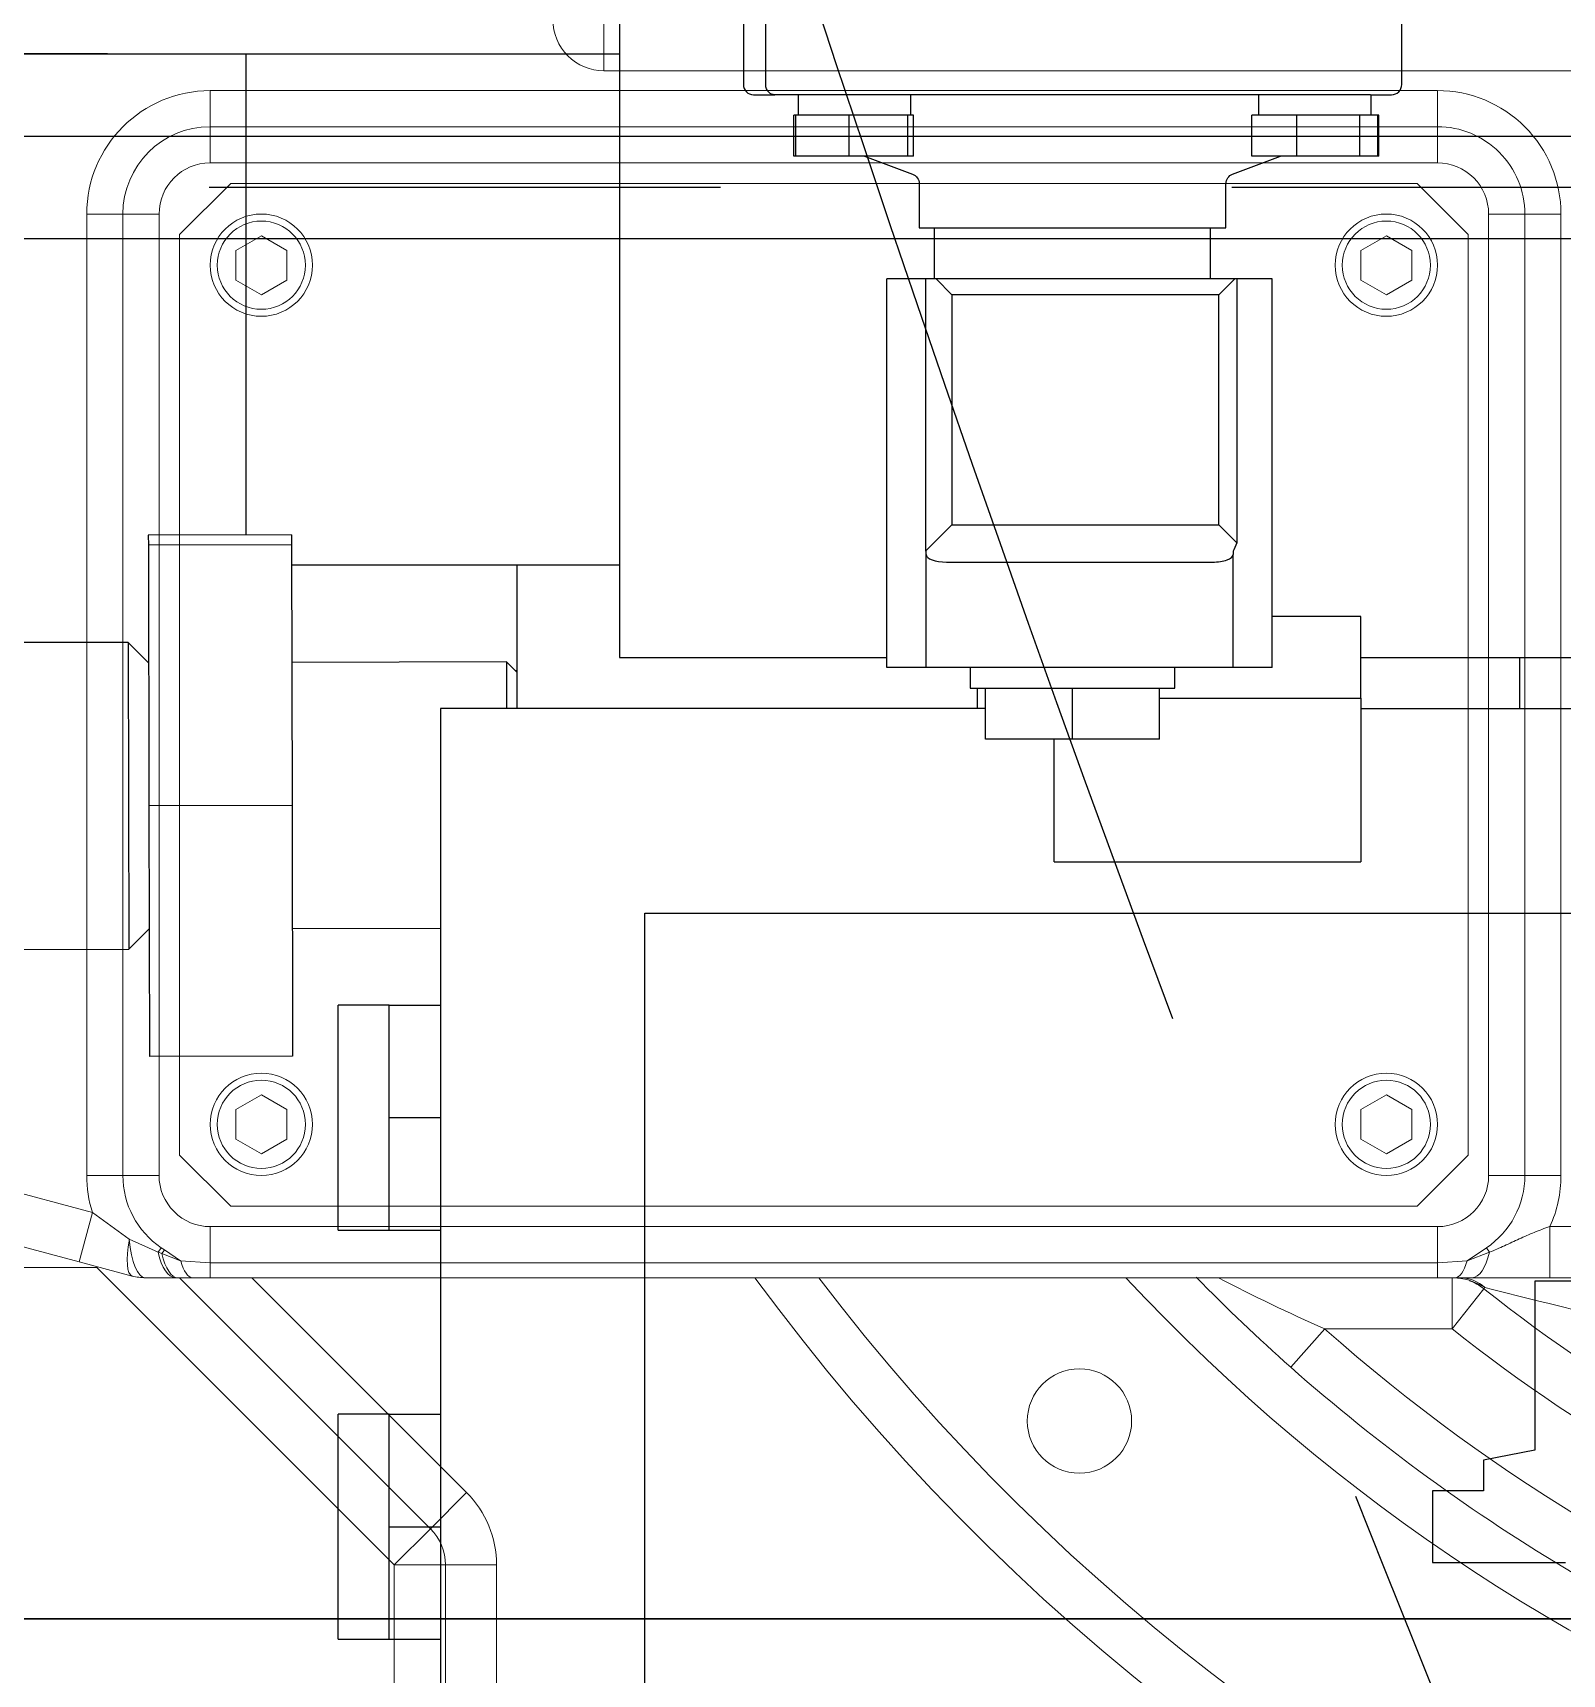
# Model space of a CAD drawing. Header units: millimetres. Extents: x 10462777 to 22643323, y 453826 to 1389191.
# Drawn here: x 11299098.4 to 11299248, y 596716.4 to 596876.8 of the extents above; entities that cross this region are included whole.
import ezdxf

# ---------------------------------------------------------------- set-up
doc = ezdxf.new("R2010")
doc.units = ezdxf.units.MM
doc.header["$LTSCALE"] = 200
doc.header["$MEASUREMENT"] = 0
for name, pattern in [('CENTER', [2, 1.25, -0.25, 0.25, -0.25]), ('CENTER2', [1.125, 0.75, -0.125, 0.125, -0.125]), ('DASHED', [3.5, 2, -1.5]), ('PHANTOM', [2.5, 1.25, -0.25, 0.25, -0.25, 0.25, -0.25])]:
    doc.linetypes.add(name, pattern=pattern)
doc.layers.get('0').update_dxf_attribs({"linetype": 'CONTINUOUS'})
for name, color, linetype in [('1', 1, 'CENTER'), ('2', 2, 'CONTINUOUS'), ('205', 4, 'CONTINUOUS'), ('DV1_DEFAULT', 7, 'CONTINUOUS')]:
    doc.layers.add(name, color=color, linetype=linetype)
doc.layers.add('LAYOUT', color=8, linetype='CONTINUOUS', lineweight=25)
doc.layers.add('TOP$23', color=7, linetype='CONTINUOUS', true_color=0xffffff)

# ---------------------------------------------------------------- blocks, each defined once
blk = doc.blocks.new('r710ic')
at = {"layer": 'DV1_DEFAULT', "color": 7, "linetype": 'Continuous', "lineweight": 0}
for p, q in [((271916.37, 104468.7), (271916.37, 104497.63)), ((271916.93, 104470.44), (271920.2, 104482.65)), ((271925.03, 104481.36), (271921.76, 104469.15)), ((271915.54, 104465.26), (271916.93, 104470.44)), ((271921.76, 104469.15), (271916.93, 104470.44)), ((271925.37, 104469.7), (271925.37, 104466.16)), ((271925.37, 104469.7), (272019.37, 104469.7)), ((272019.37, 104469.7), (272019.37, 104466.16)), ((271887.3, 104439.63), (271916.37, 104468.7)), ((271921.76, 104469.15), (271919.13, 104465.54)), ((272019.37, 104466.16), (271925.37, 104466.16)), ((271925.37, 104462.63), (271925.37, 104466.16)), ((272019.37, 104466.16), (272019.37, 104462.63)), ((271919.13, 104465.54), (271917.88, 104462.72)), ((271915.37, 104461.03), (271915.37, 104463.97)), ((271917.73, 104462.37), (271917.03, 104460.52)), ((271918.1, 104462.11), (271917.03, 104460.52)), ((271917.88, 104462.72), (271917.73, 104462.37)), ((271917.88, 104462.72), (271918.31, 104462.43)), ((271918.31, 104462.43), (271918.1, 104462.11)), ((271925.37, 104462.63), (272019.37, 104462.63)), ((271890.83, 104436.09), (271915.37, 104460.63)), ((271915.37, 104460.77), (271915.37, 104461.03)), ((271915.37, 104459.36), (271915.37, 104460.77)), ((271917.03, 104460.52), (271916.83, 104457.63)), ((271927.37, 104460.63), (271922.37, 104455.63)), ((272017.37, 104460.63), (271927.37, 104460.63)), ((272022.37, 104455.63), (272017.37, 104460.63)), ((271915.37, 104457.63), (271915.37, 104459.36)), ((271916.83, 104457.63), (271915.37, 104457.63)), ((271915.37, 104337.63), (271915.37, 104457.63)), ((271920.37, 104457.63), (271916.83, 104457.63)), ((271916.83, 104457.63), (271916.83, 104337.63)), ((271920.37, 104337.63), (271920.37, 104457.63)), ((272027.9, 104457.63), (272024.37, 104457.63)), ((272024.37, 104457.63), (272024.37, 104337.63)), ((272027.9, 104337.63), (272027.9, 104457.63)), ((272031.44, 104457.63), (272027.9, 104457.63)), ((272031.44, 104457.63), (272031.44, 104337.63)), ((271922.37, 104455.63), (271922.37, 104339.63)), ((271928.92, 104455.13), (271927.48, 104452.63)), ((271931.81, 104455.13), (271928.92, 104455.13)), ((271933.25, 104452.63), (271931.81, 104455.13)), ((272012.92, 104455.13), (272011.48, 104452.63)), ((272015.81, 104455.13), (272012.92, 104455.13)), ((272017.25, 104452.63), (272015.81, 104455.13)), ((272022.37, 104339.63), (272022.37, 104455.63)), ((271915.37, 104453.56), (271894.37, 104432.56)), ((271927.48, 104452.63), (271928.92, 104450.13)), ((271931.81, 104450.13), (271933.25, 104452.63)), ((272011.48, 104452.63), (272012.92, 104450.13)), ((272015.81, 104450.13), (272017.25, 104452.63)), ((271928.92, 104450.13), (271931.81, 104450.13)), ((272012.92, 104450.13), (272015.81, 104450.13)), ((271818.37, 104439.63), (271887.3, 104439.63)), ((271887.3, 104439.63), (271890.83, 104436.09)), ((271887.3, 104439.63), (271887.3, 104434.63)), ((271894.37, 104432.56), (271890.83, 104436.09)), ((271856.37, 104434.63), (271887.3, 104434.63)), ((271887.3, 104429.63), (271887.3, 104434.63)), ((271887.3, 104429.63), (271856.37, 104429.63)), ((272033.37, 104419.13), (272033.37, 104309.91)), ((272033.37, 104419.13), (272038.75, 104419.13)), ((271906.63, 104351.98), (271910.37, 104348.66)), ((271910.37, 104336.2), (271910.37, 104348.66)), ((271928.92, 104345.13), (271927.48, 104342.63)), ((271931.81, 104345.13), (271928.92, 104345.13)), ((271933.25, 104342.63), (271931.81, 104345.13)), ((272012.92, 104345.13), (272011.48, 104342.63)), ((272015.81, 104345.13), (272012.92, 104345.13)), ((272017.25, 104342.63), (272015.81, 104345.13)), ((271927.48, 104342.63), (271928.92, 104340.13)), ((271931.81, 104340.13), (271933.25, 104342.63)), ((272011.48, 104342.63), (272012.92, 104340.13)), ((272015.81, 104340.13), (272017.25, 104342.63)), ((271922.37, 104339.63), (271927.37, 104334.63)), ((271928.92, 104340.13), (271931.81, 104340.13)), ((272012.92, 104340.13), (272015.81, 104340.13)), ((272017.37, 104334.63), (272022.37, 104339.63)), ((271916.83, 104337.63), (271915.37, 104337.63)), ((271915.37, 104335.9), (271915.37, 104337.63)), ((271920.37, 104337.63), (271916.83, 104337.63)), ((271916.83, 104337.63), (271917.03, 104334.74)), ((272027.9, 104337.63), (272024.37, 104337.63)), ((272031.44, 104337.63), (272027.9, 104337.63)), ((271915.37, 104336.2), (271910.37, 104336.2)), ((271910.37, 104336.2), (271914.29, 104333.1)), ((271915.37, 104334.25), (271915.37, 104335.9)), ((271917.03, 104334.74), (271917.87, 104332.56)), ((271917.03, 104334.74), (271918.3, 104332.85)), ((271927.37, 104334.63), (272017.37, 104334.63)), ((271914.41, 104333.01), (271914.29, 104333.1)), ((271915.37, 104326.64), (271915.37, 104334.25)), ((271918.3, 104332.85), (271917.87, 104332.56)), ((271925.37, 104332.63), (271925.37, 104329.09)), ((272019.37, 104332.63), (271925.37, 104332.63)), ((272019.37, 104329.09), (272019.37, 104332.63)), ((271925.37, 104329.09), (272019.37, 104329.09)), ((271925.37, 104325.56), (271925.37, 104329.09)), ((272019.37, 104325.56), (272019.37, 104329.09)), ((271920.37, 104326.64), (271915.37, 104326.64)), ((271915.37, 104298.63), (271915.37, 104326.64)), ((271920.37, 104326.64), (271920.37, 104307.23)), ((272019.37, 104325.56), (271925.37, 104325.56))]:
    blk.add_line(p, q, dxfattribs=at)
at = {"layer": 'DV1_DEFAULT', "color": 3, "linetype": 'CENTER2', "lineweight": 0}
blk.add_circle((272041.37, 104232.63), 367.64, dxfattribs=at)
at = {"layer": 'DV1_DEFAULT', "color": 7, "linetype": 'Continuous', "lineweight": 0}
for centre, radius in [((271930.37, 104452.63), 5), ((271930.37, 104452.63), 4.31), ((272014.37, 104452.63), 5), ((272014.37, 104452.63), 4.31), ((271901.36, 104372.64), 5.1), ((271930.37, 104342.63), 5), ((272014.37, 104342.63), 5), ((271930.37, 104342.63), 4.31), ((272014.37, 104342.63), 4.31)]:
    blk.add_circle(centre, radius, dxfattribs=at)
for centre, radius, start, end in [((271925.37, 104457.63), 12.07, 90, 107.4168), ((272019.37, 104457.63), 12.07, 0, 90), ((271925.37, 104457.63), 8.54, 90, 145.7667), ((272019.37, 104457.63), 8.54, 0, 90), ((271920.37, 104463.97), 5, 165, 180), ((271925.37, 104457.63), 5, 90, 180), ((272019.37, 104457.63), 5, 0, 90), ((271887.3, 104439.63), 5, 270, 315), ((271887.3, 104439.63), 10, 270, 315), ((272038.37, 104419.13), 5, 90, 180), ((272041.37, 104232.63), 213, 126.267, 191.5222), ((272041.37, 104232.63), 208, 127.2842, 190.912), ((272041.37, 104232.63), 185, 132.9282, 187.6933), ((272041.37, 104232.63), 180, 134.3992, 138.4668), ((272073.86, 104276.41), 178.74, 152.4601, 156.1577), ((272041.37, 104232.63), 180, 138.4668, 160.2971), ((272041.37, 104232.63), 175, 138.4668, 160.2971), ((271925.37, 104337.63), 5, 180, 270), ((272019.37, 104337.63), 8.54, 270, 0), ((272019.37, 104337.63), 5, 270, 0), ((272019.37, 104337.63), 12.07, 270, 0), ((272041.37, 104232.63), 167, 141.6681, 159.3111), ((271909.44, 104336.24), 5.93, 326.9699, 359.6529), ((271910.37, 104336.2), 5, 352.1059, 0), ((271910.37, 104336.2), 5, 321.6681, 340.2673), ((272041.37, 104232.63), 162, 141.6681, 159.3111), ((273040.56, 104049.12), 1161.38, 165.85121, 166.47879), ((271925.37, 104337.63), 8.54, 214.0625, 270), ((271925.37, 104337.63), 12.07, 245.5302, 270)]:
    blk.add_arc(centre, radius, start, end, dxfattribs=at)
for centre, major_axis, ratio, start_param, end_param in [((271920.37, 104463.97), (5, 0), 0.323809, 1.820757, 3.141593), ((271920.37, 104463.97), (4.83, -1.29), 0.252311, 1.896674, 3.141593), ((271920.37, 104461.03), (5, 0), 0.390746, 2.092064, 3.141593), ((271920.37, 104460.77), (5, 0), 0.376295, 2.127065, 3.141593), ((271915.09, 104463.97), (4.17, -2.76), 0.030919, 0.785877, 0.906238), ((271920.37, 104459.36), (5, 0), 0.311004, 2.302551, 3.141593), ((271911.37, 104335.41), (4, 0), 0.925951, 5.576439, 6.283185), ((271920.37, 104335.9), (5, 0), 0.311004, 3.141593, 3.980634), ((271920.37, 104334.25), (5, 0), 0.390345, 3.141593, 4.18879)]:
    blk.add_ellipse(centre, major_axis=major_axis, ratio=ratio, start_param=start_param, end_param=end_param, dxfattribs=at)
blk.add_open_spline([(271917.87, 104332.56), (271918.06, 104332.06), (271918.28, 104331.57), (271918.72, 104330.6), (271918.95, 104330.12), (271919.39, 104329.16), (271919.61, 104328.67), (271920.01, 104327.67), (271920.2, 104327.17), (271920.37, 104326.64)], degree=3, knots=[0, 0, 0, 0, 0.25, 0.25, 0.5, 0.5, 0.75, 0.75, 1, 1, 1, 1], dxfattribs=at)
at = {"layer": 'LAYOUT', "color": 3}
blk.add_circle((272041.37, 104232.63), 2050.12, dxfattribs=at)
blk = doc.blocks.new('A$C7DA30AB0')
at = {"layer": 'LAYOUT', "color": 6, "linetype": 'PHANTOM'}
blk.add_circle((3030.45, 3025.99, 0), 2693.02, dxfattribs=at)

msp = doc.modelspace()

# ---------------------------------------------------------------- linework, layer by layer
at = {"layer": '1', "color": 252, "linetype": 'Continuous'}
msp.add_line((11299145.78076, 596810.76893, 0), (11299145.78076, 596824.76913, 0), dxfattribs=at)
at = {"layer": '1', "color": 124, "linetype": 'Continuous'}
msp.add_line((11299145.6081, 596814.47122, 0), (11299145.78686, 596814.47122, 0), dxfattribs=at)
at = {"layer": '2', "color": 172, "linetype": 'Continuous'}
for p, q in [((11299025.77906, 596721.76767, 0), (11299193.86761, 596721.76767, 0)), ((11299025.77906, 596721.76767, 0), (11299137.69449, 596721.76767, 0)), ((11299305.78304, 596721.76767, 0), (11299137.69449, 596721.76767, 0)), ((11299193.86761, 596721.76767, 0), (11299305.78304, 596721.76767, 0))]:
    msp.add_line(p, q, dxfattribs=at)
at = {"layer": '2', "color": 95, "linetype": 'Continuous'}
for p, q in [((11299129.61725, 596721.76767, 0), (11299028.58987, 596721.76767, 0)), ((11299055.77948, 596721.76767, 0), (11299174.75523, 596721.76767, 0)), ((11299156.80687, 596721.76767, 0), (11299129.61725, 596721.76767, 0)), ((11299275.78261, 596721.76767, 0), (11299156.80687, 596721.76767, 0)), ((11299174.75523, 596721.76767, 0), (11299201.94485, 596721.76767, 0)), ((11299201.94485, 596721.76767, 0), (11299302.97223, 596721.76767, 0))]:
    msp.add_line(p, q, dxfattribs=at)
at = {"layer": '205', "color": 252, "linetype": 'Continuous'}
for p, q in [((11299155.78091, 596925.77056, 0), (11299155.78091, 596815.769, 0)), ((11299167.90738, 596877.76988, 0), (11299167.90738, 596871.7698, 0)), ((11299170.09426, 596871.7698, 0), (11299170.09426, 596877.76988, 0)), ((11299232.28199, 596871.7698, 0), (11299232.28199, 596877.76988, 0)), ((11299105.72392, 596874.76984, 0), (11298949.40657, 596874.76984, 0)), ((11299025.72279, 596874.76984, 0), (11299155.78043, 596874.76984, 0)), ((11299119.28039, 596827.74261, 0), (11299119.28039, 596874.76984, 0)), ((11299168.9074, 596870.76978, 0), (11299170.9757, 596870.76978, 0)), ((11299229.21368, 596870.76978, 0), (11299170.9757, 596870.76978, 0)), ((11299173.28115, 596870.76978, 0), (11299173.28115, 596868.76975, 0)), ((11299184.28131, 596868.76975, 0), (11299184.28131, 596870.76978, 0)), ((11299218.28179, 596870.76978, 0), (11299218.28179, 596868.76975, 0)), ((11299229.21368, 596870.76978, 0), (11299231.28198, 596870.76978, 0)), ((11299229.28195, 596868.76975, 0), (11299229.28195, 596870.76978, 0)), ((11299172.85356, 596864.7697, 0), (11299172.85356, 596868.76975, 0)), ((11299173.03218, 596868.76975, 0), (11299172.85356, 596868.76975, 0)), ((11299173.03216, 596864.7697, 0), (11299173.03216, 596868.76975, 0)), ((11299175.63796, 596868.76975, 0), (11299173.03216, 596868.76975, 0)), ((11299178.24377, 596868.76975, 0), (11299175.63796, 596868.76975, 0)), ((11299178.24377, 596864.7697, 0), (11299178.24377, 596868.76975, 0)), ((11299181.11831, 596868.76975, 0), (11299178.24377, 596868.76975, 0)), ((11299183.99285, 596868.76975, 0), (11299181.11831, 596868.76975, 0)), ((11299184.26158, 596868.76975, 0), (11299183.99285, 596868.76975, 0)), ((11299183.99285, 596864.7697, 0), (11299183.99285, 596868.76975, 0)), ((11299184.53031, 596868.76975, 0), (11299184.26158, 596868.76975, 0)), ((11299184.53031, 596864.7697, 0), (11299184.53031, 596868.76975, 0)), ((11299217.61525, 596864.7697, 0), (11299217.61525, 596868.76975, 0)), ((11299219.81464, 596868.76975, 0), (11299217.61525, 596868.76975, 0)), ((11299222.01403, 596868.76975, 0), (11299219.81464, 596868.76975, 0)), ((11299225.09734, 596868.76975, 0), (11299222.01403, 596868.76975, 0)), ((11299222.01403, 596864.7697, 0), (11299222.01403, 596868.76975, 0)), ((11299228.18065, 596868.76975, 0), (11299225.09734, 596868.76975, 0)), ((11299229.06457, 596868.76975, 0), (11299228.18065, 596868.76975, 0)), ((11299228.18065, 596864.7697, 0), (11299228.18065, 596868.76975, 0)), ((11299229.94849, 596868.76975, 0), (11299229.06457, 596868.76975, 0)), ((11299230.04567, 596868.76975, 0), (11299229.94848, 596868.76975, 0)), ((11299229.94849, 596864.7697, 0), (11299229.94849, 596868.76975, 0)), ((11299230.04567, 596864.7697, 0), (11299230.04567, 596868.76975, 0)), ((11299173.03218, 596864.7697, 0), (11299172.85356, 596864.7697, 0)), ((11299178.24377, 596864.7697, 0), (11299173.03216, 596864.7697, 0)), ((11299183.99285, 596864.7697, 0), (11299178.24377, 596864.7697, 0)), ((11299179.76107, 596864.7697, 0), (11299184.44559, 596863.013, 0)), ((11299184.53031, 596864.7697, 0), (11299183.99285, 596864.7697, 0)), ((11299215.74379, 596863.013, 0), (11299220.4283, 596864.7697, 0)), ((11299222.01403, 596864.7697, 0), (11299217.61525, 596864.7697, 0)), ((11299228.18065, 596864.7697, 0), (11299222.01403, 596864.7697, 0)), ((11299229.94849, 596864.7697, 0), (11299228.18065, 596864.7697, 0)), ((11299230.04567, 596864.7697, 0), (11299229.94848, 596864.7697, 0)), ((11299185.09447, 596862.07666, 0), (11299185.09447, 596857.7696, 0)), ((11299215.0949, 596857.7696, 0), (11299215.0949, 596862.07666, 0)), ((11299185.09447, 596857.7696, 0), (11299215.0949, 596857.7696, 0)), ((11299186.5945, 596852.76953, 0), (11299186.5945, 596857.7696, 0)), ((11299213.59488, 596852.76953, 0), (11299213.59488, 596857.7696, 0)), ((11299182.07754, 596852.76953, 0), (11299181.94238, 596852.76953, 0)), ((11299181.94343, 596814.76899, 0), (11299181.94343, 596852.76953, 0)), ((11299185.71375, 596852.76953, 0), (11299182.07754, 596852.76953, 0)), ((11299185.75686, 596852.76953, 0), (11299185.71375, 596852.76953, 0)), ((11299186.75271, 596852.76953, 0), (11299185.75686, 596852.76953, 0)), ((11299185.75686, 596826.17219, 0), (11299185.75686, 596852.76953, 0)), ((11299188.30462, 596851.21761, 0), (11299186.75271, 596852.76953, 0)), ((11299215.95582, 596852.76953, 0), (11299186.75271, 596852.76953, 0)), ((11299214.40391, 596851.21761, 0), (11299215.95582, 596852.76953, 0)), ((11299216.15767, 596852.76953, 0), (11299215.95582, 596852.76953, 0)), ((11299216.15767, 596852.76953, 0), (11299216.15767, 596826.96619, 0)), ((11299219.48555, 596852.76953, 0), (11299216.15767, 596852.76953, 0)), ((11299219.62071, 596852.76953, 0), (11299219.48555, 596852.76953, 0)), ((11299219.61966, 596814.76899, 0), (11299219.61966, 596852.76953, 0)), ((11299214.40391, 596851.21761, 0), (11299188.30462, 596851.21761, 0)), ((11299188.30462, 596851.21761, 0), (11299188.30462, 596828.71995, 0)), ((11299214.40391, 596828.71995, 0), (11299214.40391, 596851.21761, 0)), ((11299123.72636, 596827.75142, 0), (11299109.7262, 596827.72199, 0)), ((11299123.72636, 596827.75142, 0), (11299123.72845, 596826.75767, 0)), ((11299188.30462, 596828.71995, 0), (11299185.75686, 596826.17219, 0)), ((11299188.30462, 596828.71995, 0), (11299214.40391, 596828.71995, 0)), ((11299214.40391, 596828.71995, 0), (11299216.15767, 596826.96619, 0)), ((11299109.7262, 596827.72199, 0), (11299109.72828, 596826.72824, 0)), ((11299123.72845, 596826.75767, 0), (11299109.72828, 596826.72824, 0)), ((11299109.72828, 596826.72824, 0), (11299109.78185, 596801.24589, 0)), ((11299123.72845, 596826.75767, 0), (11299123.78201, 596801.27531, 0)), ((11299216.15767, 596826.96619, 0), (11299215.84934, 596826.29055, 0)), ((11299155.78286, 596824.76913, 0), (11299123.73358, 596824.76913, 0)), ((11299185.78133, 596825.80815, 0), (11299185.78133, 596825.99235, 0)), ((11299185.78133, 596814.76899, 0), (11299185.78133, 596825.80815, 0)), ((11299187.78136, 596825.0802, 0), (11299213.78173, 596825.0802, 0)), ((11299215.78176, 596825.99235, 0), (11299215.78176, 596825.80815, 0)), ((11299215.78176, 596814.76899, 0), (11299215.78176, 596825.80815, 0)), ((11299228.28194, 596819.76906, 0), (11299219.61931, 596819.76906, 0)), ((11299228.28194, 596811.76894, 0), (11299228.28194, 596819.76906, 0)), ((11299107.7482, 596817.23561, 0), (11299084.74793, 596817.18727, 0)), ((11299109.75243, 596815.23979, 0), (11299107.7482, 596817.23561, 0)), ((11299107.7482, 596817.23561, 0), (11299107.81126, 596787.23525, 0)), ((11299144.75285, 596815.31336, 0), (11299123.75315, 596815.26922, 0)), ((11299145.75497, 596814.31545, 0), (11299144.75285, 596815.31336, 0)), ((11299144.75285, 596815.31336, 0), (11299144.7624, 596810.76874, 0)), ((11299155.78091, 596815.769, 0), (11299181.94378, 596815.769, 0)), ((11299228.28819, 596815.769, 0), (11299421.94094, 596815.769, 0)), ((11299243.78216, 596815.7651, 0), (11299243.78216, 596810.76893, 0)), ((11299145.75497, 596814.31545, 0), (11299145.76242, 596810.76814, 0)), ((11299182.07754, 596814.76899, 0), (11299181.94238, 596814.76899, 0)), ((11299185.71375, 596814.76899, 0), (11299182.07754, 596814.76899, 0)), ((11299185.78133, 596814.76899, 0), (11299185.71375, 596814.76899, 0)), ((11299187.78136, 596814.76899, 0), (11299185.78133, 596814.76899, 0)), ((11299213.78173, 596814.76899, 0), (11299187.78136, 596814.76899, 0)), ((11299190.09455, 596814.76899, 0), (11299190.09455, 596812.76896, 0)), ((11299210.09483, 596812.76896, 0), (11299210.09483, 596814.76899, 0)), ((11299215.78176, 596814.76899, 0), (11299213.78173, 596814.76899, 0)), ((11299215.84934, 596814.76899, 0), (11299215.78176, 596814.76899, 0)), ((11299219.48555, 596814.76899, 0), (11299215.84934, 596814.76899, 0)), ((11299219.62071, 596814.76899, 0), (11299219.48555, 596814.76899, 0)), ((11299190.09455, 596812.76896, 0), (11299200.09469, 596812.76896, 0)), ((11299190.7814, 596812.77015, 0), (11299190.7814, 596810.77149, 0)), ((11299191.59457, 596807.76889, 0), (11299191.59457, 596812.76896, 0)), ((11299200.09469, 596807.76889, 0), (11299200.09469, 596812.76896, 0)), ((11299200.09469, 596812.76896, 0), (11299210.09483, 596812.76896, 0)), ((11299208.59481, 596807.76889, 0), (11299208.59481, 596812.76896, 0)), ((11299208.59509, 596811.76894, 0), (11299228.28194, 596811.76894, 0)), ((11299228.28194, 596811.76876, 0), (11299228.28194, 596795.76872, 0)), ((11299138.28066, 596810.76893, 0), (11299138.28066, 596560.76538, 0)), ((11299191.59423, 596810.76893, 0), (11299138.28066, 596810.76893, 0)), ((11299228.28194, 596810.76893, 0), (11299431.59482, 596810.76893, 0)), ((11299200.09469, 596807.76889, 0), (11299191.59457, 596807.76889, 0)), ((11299198.28151, 596795.76872, 0), (11299198.28151, 596807.76875, 0)), ((11299208.59481, 596807.76889, 0), (11299200.09469, 596807.76889, 0)), ((11299123.78201, 596801.27531, 0), (11299109.78185, 596801.24589, 0)), ((11299109.78185, 596801.24589, 0), (11299109.83332, 596776.75728, 0)), ((11299123.78201, 596801.27531, 0), (11299123.83349, 596776.78671, 0)), ((11299198.28151, 596795.76872, 0), (11299228.28194, 596795.76872, 0)), ((11299107.81126, 596787.23525, 0), (11299109.80708, 596789.23948, 0)), ((11299123.80725, 596789.26891, 0), (11299138.28047, 596789.29933, 0)), ((11299158.28094, 596790.76865, 0), (11299518.28605, 596790.76865, 0)), ((11299158.28094, 596560.76538, 0), (11299158.28094, 596790.76865, 0)), ((11299084.81099, 596787.18691, 0), (11299107.81126, 596787.23525, 0)), ((11299133.28059, 596781.76852, 0), (11299128.28051, 596781.76852, 0)), ((11299128.28051, 596770.76836, 0), (11299128.28051, 596781.76852, 0)), ((11299133.28059, 596776.26844, 0), (11299133.28059, 596781.76852, 0)), ((11299133.28059, 596781.76852, 0), (11299138.28066, 596781.76852, 0)), ((11299123.83349, 596776.78671, 0), (11299109.83332, 596776.75728, 0)), ((11299133.28059, 596770.76836, 0), (11299133.28059, 596776.26844, 0)), ((11299128.28051, 596759.76821, 0), (11299128.28051, 596770.76836, 0)), ((11299133.28059, 596765.26828, 0), (11299133.28059, 596770.76836, 0)), ((11299133.28059, 596770.76836, 0), (11299138.28066, 596770.76836, 0)), ((11299133.28059, 596759.76821, 0), (11299133.28059, 596765.26828, 0)), ((11299128.28051, 596759.76821, 0), (11299133.28059, 596759.76821, 0)), ((11299133.28059, 596759.76821, 0), (11299138.28066, 596759.76821, 0)), ((11299245.28218, 596754.76813, 0), (11299245.28218, 596738.2679, 0)), ((11299262.78243, 596754.76813, 0), (11299245.28218, 596754.76813, 0)), ((11299133.28059, 596741.76795, 0), (11299128.28051, 596741.76795, 0)), ((11299128.28051, 596730.76779, 0), (11299128.28051, 596741.76795, 0)), ((11299133.28059, 596736.26787, 0), (11299133.28059, 596741.76795, 0)), ((11299133.28059, 596741.76795, 0), (11299138.28066, 596741.76795, 0)), ((11299245.28218, 596738.2679, 0), (11299240.28211, 596737.26789, 0)), ((11299240.28211, 596737.26789, 0), (11299240.28211, 596734.26784, 0)), ((11299133.28059, 596730.76779, 0), (11299133.28059, 596736.26787, 0)), ((11299235.28203, 596734.26784, 0), (11299235.28203, 596727.26774, 0)), ((11299240.28211, 596734.26784, 0), (11299235.28203, 596734.26784, 0)), ((11299128.28051, 596719.76764, 0), (11299128.28051, 596730.76779, 0)), ((11299133.28059, 596725.26772, 0), (11299133.28059, 596730.76779, 0)), ((11299133.28059, 596730.76779, 0), (11299138.28066, 596730.76779, 0)), ((11299235.28203, 596727.26774, 0), (11299248.28222, 596727.26774, 0)), ((11299133.28059, 596719.76764, 0), (11299133.28059, 596725.26772, 0)), ((11299128.28051, 596719.76764, 0), (11299133.28059, 596719.76764, 0)), ((11299133.28059, 596719.76764, 0), (11299138.28066, 596719.76764, 0))]:
    msp.add_line(p, q, dxfattribs=at)
for centre, start, end in [((11299168.9074, 596871.7698, 0), 180, 270), ((11299231.28198, 596871.7698, 0), 270, 0)]:
    msp.add_arc(centre, 1.00001, start, end, dxfattribs=at)
at = {"layer": '205', "color": 252, "linetype": 'Continuous', "extrusion": (0, 0, -1)}
for centre, start, end in [((-11299184.09446, 596862.07666, 0), 110.5560452, 180), ((-11299216.09491, 596862.07666, 0), 0, 69.4439548)]:
    msp.add_arc(centre, 1.00001, start, end, dxfattribs=at)
at = {"layer": '205', "color": 252, "linetype": 'Continuous'}
for centre, major_axis, ratio, start_param, end_param in [((11299180.78126, 596825.99235, 0), (5.00007, 0), 0.36397023, 6.283185307, 6.382167068), ((11299220.78183, 596825.99235, 0), (5.00007, 0), 0.363970233, 2.976992811, 3.141592654), ((11299187.78136, 596825.80815, 0), (2.00003, 0), 0.363970234, 3.141592654, 4.71238898), ((11299213.78173, 596825.80815, 0), (2.00003, 0), 0.363970234, 4.71238898, 6.283185307)]:
    msp.add_ellipse(centre, major_axis=major_axis, ratio=ratio, start_param=start_param, end_param=end_param, dxfattribs=at)
msp.add_open_spline([(11299170.9757, 596870.76978, 0), (11299170.87301, 596870.76978, 0), (11299170.77022, 596870.78986, 0), (11299170.57119, 596870.873, 0), (11299170.47738, 596870.93463, 0), (11299170.30682, 596871.10552, 0), (11299170.23191, 596871.21451, 0), (11299170.12538, 596871.4706, 0), (11299170.09426, 596871.61816, 0), (11299170.09426, 596871.7698, 0)], degree=3, knots=[0, 0, 0, 0, 0.25, 0.25, 0.5, 0.5, 0.75, 0.75, 1, 1, 1, 1], dxfattribs=at)
at = {"layer": 'TOP$23', "linetype": 'DASHED'}
for p, q in [((11298971.66913, 596866.71124), (11299715.66913, 596866.71124)), ((11298971.66913, 596856.71124), (11299715.66913, 596856.71124))]:
    msp.add_line(p, q, dxfattribs=at)
at = {"layer": 'TOP$23', "linetype": 'CENTER'}
msp.add_line((11299865.66913, 596861.71124), (11298821.66913, 596861.71124), dxfattribs=at)

# ---------------------------------------------------------------- block references
at = {"ltscale": 10, "rotation": 180}
msp.add_blockref('A$C7DA30AB0', (11304764.24811, 600747.76955, 0), dxfattribs=at)
at = {"layer": 'LAYOUT', "color": 2, "rotation": 89.99999999999999}
msp.add_blockref('r710ic', (11403573.40786, 324839.74027, 0), dxfattribs=at)

doc.saveas('drawing.dxf')
